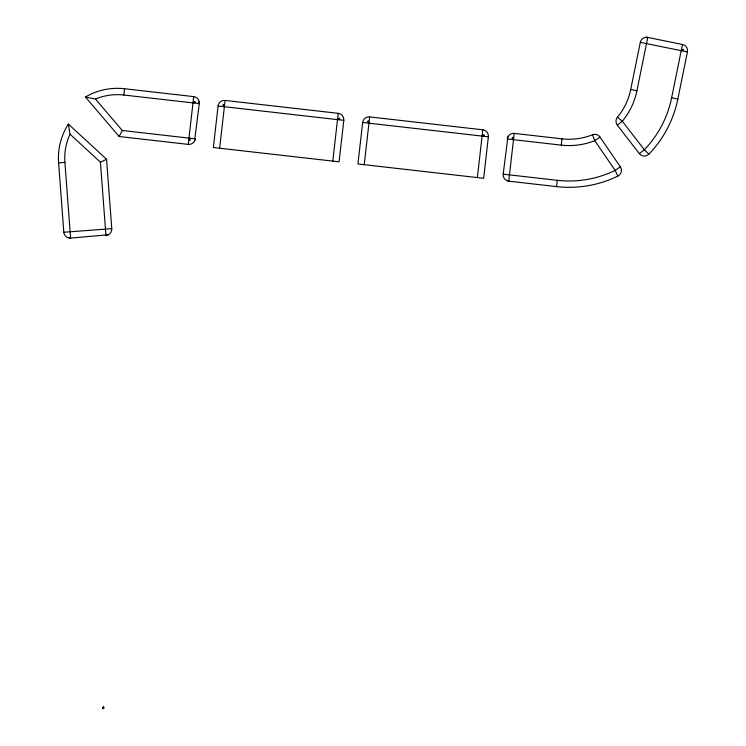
<?xml version="1.0" encoding="UTF-8"?>
<svg xmlns="http://www.w3.org/2000/svg" width="746" height="746" viewBox="0 0 746 746"><rect width="100%" height="100%" fill="white"/><g stroke="black" fill="none" stroke-linecap="round" stroke-linejoin="round"><path stroke-width="1.12" d="M103.433 707.786C101.904 706.854 102.808 709.828 102.855 707.954M124.563 88.737A63.261 63.261 0 0 0 85.417 97.008L95.469 99.05A56.938 56.938 0 0 1 123.845 95.022L124.563 88.737L193.708 96.616A6.322 6.322 0 0 1 199.275 103.619L194.538 140.985M103.703 707.031L103.75 708.7L102.901 707.954M85.417 97.008L119.127 136.509L188.262 144.388L193.708 96.616M218.084 106.016L213.356 147.503L339.076 161.826L343.803 120.339A6.322 6.322 0 0 0 338.227 113.336L225.087 100.44A6.322 6.322 0 0 0 218.084 106.016L343.803 120.339M219.641 148.221L225.087 100.44M332.791 161.108L338.227 113.336M362.659 122.484L357.931 163.971L483.65 178.294L488.378 136.807A6.322 6.322 0 0 0 482.802 129.804L369.662 116.917A6.322 6.322 0 0 0 362.659 122.484L488.378 136.807M364.216 164.689L369.662 116.917M477.365 177.576L482.802 129.804M600.026 137.096L594.804 140.668A69.592 69.592 0 0 1 561.262 145.125L507.205 138.961A6.322 6.322 0 0 1 514.208 133.394L561.98 138.84A63.261 63.261 0 0 0 592.473 134.784A6.322 6.322 0 0 1 600.026 137.096L620.346 166.834A6.322 6.322 0 0 1 617.893 176.084A111.35 111.35 0 0 1 556.535 186.612L508.763 181.166A6.322 6.322 0 0 1 503.196 174.163L507.933 136.798M507.121 180.495L508.763 181.166L514.208 133.394M556.535 186.612L557.253 180.327A105.018 105.018 0 0 0 615.124 170.396L620.346 166.834M561.262 145.125L561.98 138.84M103.452 707.74L103.685 707.003M103.554 707.637L103.675 707.049M630.724 89.473L640.31 42.354A6.322 6.322 0 0 1 647.77 37.412L682.487 44.48A6.322 6.322 0 0 1 687.43 51.94L677.844 99.059A111.35 111.35 0 0 1 648.871 154.161A6.322 6.322 0 0 1 639.313 153.629L617.315 125.114A6.322 6.322 0 0 1 617.446 117.215A63.261 63.261 0 0 0 630.724 89.473L636.925 90.732L647.77 37.412L645.486 37.44M639.313 153.629L644.32 149.769A105.018 105.018 0 0 0 671.642 97.791L682.487 44.48M194.594 140.462L195.266 138.821L122.316 130.503L95.469 99.05M119.127 136.509L122.316 130.503M194.893 101.391L192.99 102.901L195.321 102.23M339.411 118.11L337.518 119.621L339.84 118.95M483.986 134.588L482.093 136.089L484.415 135.427M617.315 125.114L622.323 121.253A69.592 69.592 0 0 0 636.925 90.732M683.243 49.339L681.229 50.681L683.606 50.215M107.601 234.822L105.932 235.428L100.43 162.218L106.547 159.252L68.371 124.06A63.261 63.261 0 0 0 58.608 162.861L63.82 232.258A6.322 6.322 0 0 0 70.6 238.086L108.123 234.785M58.608 162.861L64.911 162.386A56.938 56.938 0 0 1 70.021 134.187L68.38 124.069M63.82 232.258L111.769 228.649L106.547 159.252M645.999 37.542L647.77 37.412M123.845 95.022L199.275 103.619L198.995 101.866M503.196 174.163L557.253 180.327M103.563 707.413L102.556 707.693M68.856 237.741L70.6 238.086L64.911 162.386M640.31 42.354L687.43 51.94L687.141 50.933M671.642 97.791L677.844 99.059M69.639 237.676L70.6 238.086M507.895 180.588L508.763 181.166M617.446 117.215L622.323 121.253L644.32 149.769L648.871 154.161M70.021 134.187L100.43 162.218M511.98 137.786L513.49 139.679L512.819 137.357M367.433 121.309L368.944 123.202L368.272 120.871M222.858 104.832L224.369 106.734L223.697 104.403M190.491 139.996L188.98 138.103L189.652 140.425M617.893 176.084L615.124 170.396L594.804 140.668L592.473 134.784M198.902 102.64L199.275 103.619M111.769 228.649A6.322 6.322 0 0 1 105.932 235.428M195.266 138.821A6.322 6.322 0 0 1 188.262 144.388"/></g></svg>
